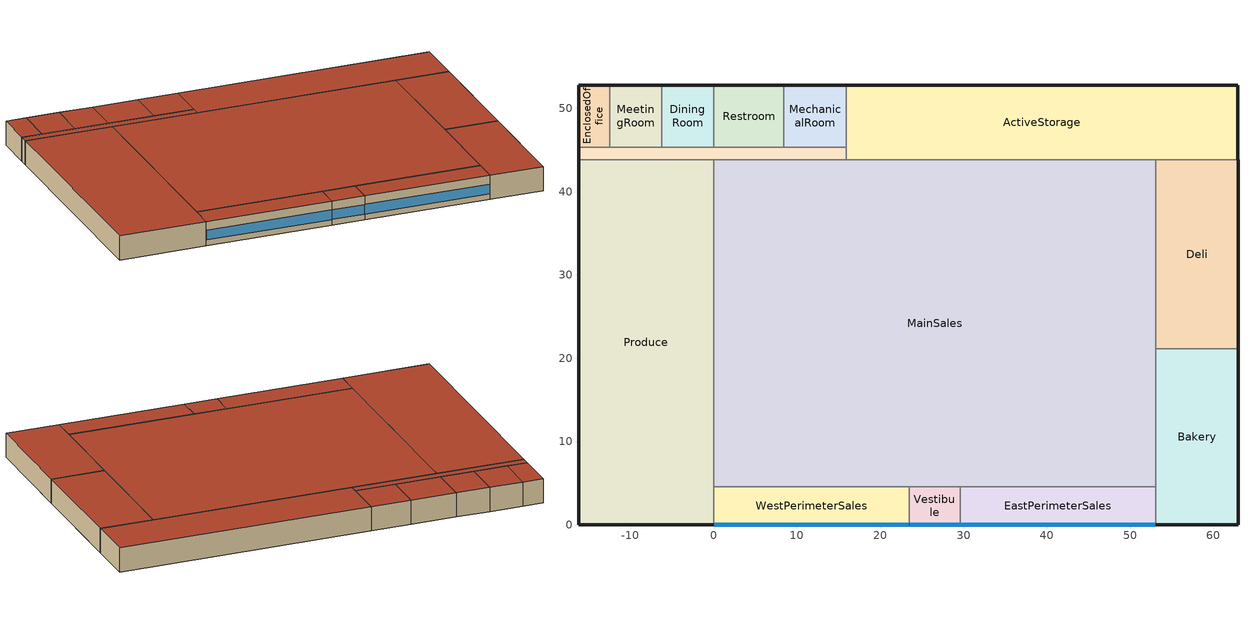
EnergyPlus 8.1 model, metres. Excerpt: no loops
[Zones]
WestPerimeterSales
 floor ground (WestPerimeterSales Slab Construction): 23.48,0 0,0 0,4.57 23.48,4.57 z0
 wall outside (Mass Ext Wall): 0,0 23.48,0 z0:4.57
 wall to MainSales (Air Wall): 23.48,4.57 0,4.57 z0:4.57
 wall to Vestibule (Air Wall): 23.48,0 23.48,4.57 z0:4.57
 wall to Produce (Air Wall): 0,4.57 0,0 z0:4.57
 window (Window Construction): 0.05,0 23.43,0 z1.1:2.94
 roof outside (IEAD Roof): 0,0 23.48,0 23.48,4.57 0,4.57 z4.57
Bakery
 floor ground (Bakery Slab Construction): 62.96,21.12 62.96,0 53.06,0 53.06,21.12 z0
 wall outside (Mass Ext Wall): 53.06,0 62.96,0 62.96,21.12 z0:4.57
 wall to Deli (Int Wall): 62.96,21.12 53.06,21.12 z0:4.57
 wall to MainSales (Air Wall): 53.06,21.12 53.06,4.57 z0:4.57
 wall to EastPerimeterSales (Air Wall): 53.06,4.57 53.06,0 z0:4.57
 roof outside (IEAD Roof): 62.96,0 62.96,21.12 53.06,21.12 53.06,0 z4.57
Produce
 floor ground (Produce Slab Construction): -16.23,43.82 0,43.82 0,0 -16.23,0 z0
 wall outside (Mass Ext Wall): -16.23,43.82 -16.23,0 0,0 z0:4.57
 wall to Corridor (Int Wall): 0,43.82 -16.23,43.82 z0:4.57
 wall to MainSales (Air Wall): 0,4.57 0,43.82 z0:4.57
 roof outside (IEAD Roof): 0,43.82 -16.23,43.82 -16.23,0 0,0 z4.57
Deli
 floor ground (Deli Slab Construction): 53.06,43.82 62.96,43.82 62.96,21.12 53.06,21.12 z0
 wall outside (Mass Ext Wall): 62.96,21.12 62.96,43.82 z0:4.57
 wall to ActiveStorage (Int Wall): 62.96,43.82 53.06,43.82 z0:4.57
 wall to MainSales (Air Wall): 53.06,43.82 53.06,21.12 z0:4.57
 roof outside (IEAD Roof): 62.96,43.82 53.06,43.82 53.06,21.12 62.96,21.12 z4.57
MainSales
 floor ground (MainSales Slab Construction): 0,4.57 0,43.82 53.06,43.82 53.06,4.57 z0
 wall to ActiveStorage (Int Wall): 53.06,43.82 15.92,43.82 z0:4.57
 wall to EastPerimeterSales (Air Wall): 29.58,4.57 53.06,4.57 z0:4.57
 wall to Vestibule (Air Wall): 23.48,4.57 29.58,4.57 z0:4.57
 wall to Corridor (Int Wall): 15.92,43.82 0,43.82 z0:4.57
 roof outside (IEAD Roof): 0,43.82 0,4.57 53.06,4.57 53.06,43.82 z4.57
Corridor
 floor ground (Corridor Slab Construction): -16.23,43.82 -16.23,45.36 15.92,45.36 15.92,43.82 z0
 wall outside (Mass Ext Wall): -16.23,45.36 -16.23,43.82 z0:4.57
 wall to EnclosedOffice (Int Wall): -12.49,45.36 -16.23,45.36 z0:4.57
 wall to ActiveStorage (Int Wall): 15.92,43.82 15.92,45.36 z0:4.57
 wall to MechanicalRoom (Int Wall): 15.92,45.36 8.43,45.36 z0:4.57
 wall to MeetingRoom (Int Wall): -6.25,45.36 -12.49,45.36 z0:4.57
 wall to DiningRoom (Int Wall): 0,45.36 -6.25,45.36 z0:4.57
 wall to Restroom (Int Wall): 8.43,45.36 0,45.36 z0:4.57
 roof outside (IEAD Roof): -16.23,45.36 -16.23,43.82 15.92,43.82 15.92,45.36 z4.57
Restroom
 floor ground (Restroom Slab Construction): 8.43,52.8 8.43,45.36 0,45.36 0,52.8 z0
 wall outside (Mass Ext Wall): 8.43,52.8 0,52.8 z0:4.57
 wall to MechanicalRoom (Int Wall): 8.43,45.36 8.43,52.8 z0:4.57
 wall to DiningRoom (Int Wall): 0,52.8 0,45.36 z0:4.57
 roof outside (IEAD Roof): 8.43,45.36 8.43,52.8 0,52.8 0,45.36 z4.57
MechanicalRoom
 floor ground (MechanicalRoom Slab Construction): 15.92,45.36 8.43,45.36 8.43,52.8 15.92,52.8 z0
 wall outside (Mass Ext Wall): 15.92,52.8 8.43,52.8 z0:4.57
 wall to ActiveStorage (Int Wall): 15.92,45.36 15.92,52.8 z0:4.57
 roof outside (IEAD Roof): 15.92,45.36 15.92,52.8 8.43,52.8 8.43,45.36 z4.57
Vestibule
 floor ground (Vestibule Slab Construction): 29.58,4.57 29.58,0 23.48,0 23.48,4.57 z0
 wall outside (Mass Ext Wall): 23.48,0 29.58,0 z0:4.57
 wall to EastPerimeterSales (Air Wall): 29.58,0 29.58,4.57 z0:4.57
 window (Window Construction): 23.53,0 29.53,0 z1.1:2.94
 roof outside (IEAD Roof): 29.58,0 29.58,4.57 23.48,4.57 23.48,0 z4.57
EastPerimeterSales
 floor ground (EastPerimeterSales Slab Construction): 53.06,4.57 53.06,0 29.58,0 29.58,4.57 z0
 wall outside (Mass Ext Wall): 29.58,0 53.06,0 z0:4.57
 window (Window Construction): 29.63,0 53.01,0 z1.1:2.94
 roof outside (IEAD Roof): 53.06,0 53.06,4.57 29.58,4.57 29.58,0 z4.57
ActiveStorage
 floor ground (ActiveStorage Slab Construction): 15.92,43.82 15.92,52.8 62.96,52.8 62.96,43.82 z0
 wall outside (Mass Ext Wall): 62.96,43.82 62.96,52.8 15.92,52.8 z0:4.57
 roof outside (IEAD Roof): 15.92,43.82 62.96,43.82 62.96,52.8 15.92,52.8 z4.57
DiningRoom
 floor ground (DiningRoom Slab Construction): 0,52.8 0,45.36 -6.25,45.36 -6.25,52.8 z0
 wall outside (Mass Ext Wall): 0,52.8 -6.25,52.8 z0:4.57
 wall to MeetingRoom (Int Wall): -6.25,52.8 -6.25,45.36 z0:4.57
 roof outside (IEAD Roof): 0,45.36 0,52.8 -6.25,52.8 -6.25,45.36 z4.57
MeetingRoom
 floor ground (MeetingRoom Slab Construction): -12.49,52.8 -6.25,52.8 -6.25,45.36 -12.49,45.36 z0
 wall outside (Mass Ext Wall): -6.25,52.8 -12.49,52.8 z0:4.57
 wall to EnclosedOffice (Int Wall): -12.49,52.8 -12.49,45.36 z0:4.57
 roof outside (IEAD Roof): -6.25,52.8 -12.49,52.8 -12.49,45.36 -6.25,45.36 z4.57
EnclosedOffice
 floor ground (EnclosedOffice Slab Construction): -16.23,45.36 -16.23,52.8 -12.49,52.8 -12.49,45.36 z0
 wall outside (Mass Ext Wall): -12.49,52.8 -16.23,52.8 -16.23,45.36 z0:4.57
 roof outside (IEAD Roof): -16.23,52.8 -16.23,45.36 -12.49,45.36 -12.49,52.8 z4.57
[Building]
Grocery AEDG Model: North Axis {deg}=0; Terrain=City; Loads Convergence Tolerance Value=0.04; Temperature Convergence Tolerance Value {deltaC}=0.2; Solar Distribution=FullInteriorAndExteriorWithReflections; Maximum Number of Warmup Days=25; Minimum Number of Warmup Days=6
[Site:Location]
USA CA-SAN FRANCISCO: Latitude {deg}=37.62; Longitude {deg}=-122.37; Time Zone {hr}=-8; Elevation {m}=5
[Site:GroundTemperature:BuildingSurface]
19.905, 19.922, 19.91, 19.932, 19.949, 20.038, 20.327, 20.062, 20.443, 20.088, 19.986, 19.948
[Site:WaterMainsTemperature]
Calculation Method=CORRELATION; Annual Average Outdoor Air Temperature {C}=13.08; Maximum Difference In Monthly Average Outdoor Air Temperatures {deltaC}=8
[SizingPeriod:DesignDay] Day of Month=21; Humidity Condition Type=Wetbulb; Barometric Pressure {Pa}=101265; Rain Indicator=No; Snow Indicator=No; Daylight Saving Time Indicator=No; Solar Model Indicator=ASHRAEClearSky
Name | Month | Day Type | Maximum Dry-Bulb Temperature {C} | Daily Dry-Bulb Temperature Range {deltaC} | Wetbulb or DewPoint at Maximum Dry-Bulb {C} | Wind Speed {m/s} | Wind Direction {deg} | Sky Clearness
SAN_FRANCISCO Ann Htg 99.6% Condns DB | 1 | WinterDesignDay | 3.2 | 0 | 3.2 | 2.4 | 140 | 0
SAN_FRANCISCO Ann Clg .4% Condns DB=>MWB | 9 | SummerDesignDay | 28.3 | 9 | 17.2 | 5.8 | 310 | 1
SAN_FRANCISCO Ann Clg .4% Condns WB=>MDB | 9 | SummerDesignDay | 25.7 | 9 | 18.4 | 5.8 | 310 | 1
[Construction]
IEAD Roof: Roof Membrane, Roof Insulation, Roof Decking
Mass Ext Wall: 1in Stucco, 8in HW Concrete, Ext Wall Insulation, 1/2in Gypsum
Int Wall: 1/2in Gypsum, 1/2in Gypsum
Air Wall: Air
Interior Furnishings: 6in Wood
Window Construction: Window Material
[Material] Thermal Absorptance=0.9
Name | Roughness | Thickness {m} | Conductivity {W/m-K} | Density {kg/m3} | Specific Heat {J/kg-K} | Solar Absorptance | Visible Absorptance
Roof Membrane | VeryRough | 0.0095 | 0.16 | 1121.29 | 1460 | 0.3 | 0.3
Roof Insulation | MediumRough | 0.209122 | 0.049 | 265 | 836.8 | 0.7 | 0.7
Roof Decking | MediumSmooth | 0.0015 | 45.006 | 7680 | 418.4 | 0.7 | 0.3
1in Stucco | Smooth | 0.0253 | 0.6918 | 1858 | 837 | 0.92 | 0.92
8in HW Concrete | Rough | 0.2032 | 1.311 | 2240 | 836.8 | 0.7 | 0.7
Ext Wall Insulation | MediumRough | 0.0495466 | 0.049 | 265 | 836.8 | 0.7 | 0.7
1/2in Gypsum | Smooth | 0.0127 | 0.16 | 784.9 | 830 | 0.92 | 0.92
6in Wood | MediumSmooth | 0.15 | 0.12 | 540 | 1210 | 0.7 | 0.7
[Material:NoMass]
Air: Roughness=Rough; Thermal Resistance {m2-K/W}=0.207949; Thermal Absorptance=0.9; Solar Absorptance=0.7
[Construction:FfactorGroundFloor] F-Factor {W/m-K}=0.73
Name | Area {m2} | PerimeterExposed {m}
WestPerimeterSales Slab Construction; EastPerimeterSales Slab Construction | 107.35 | 56.1
Bakery Slab Construction | 209.03 | 62.03
Produce Slab Construction | 711.36 | 120.1
Deli Slab Construction | 224.69 | 65.19
MainSales Slab Construction | 2082.38 | 184.61
Corridor Slab Construction | 49.41 | 67.38
Restroom Slab Construction | 62.7 | 31.73
MechanicalRoom Slab Construction | 55.74 | 29.86
Vestibule Slab Construction | 27.87 | 21.33
ActiveStorage Slab Construction | 422.16 | 112.02
DiningRoom Slab Construction; MeetingRoom Slab Construction | 46.45 | 27.36
EnclosedOffice Slab Construction | 27.83 | 22.36
[WindowMaterial:SimpleGlazingSystem]
Window Material: U-Factor {W/m2-K}=2.83913; Solar Heat Gain Coefficient=0.25
[Zone] Type=1; Multiplier=1; Ceiling Height {m}=-9999; Floor Area {m2}=autocalculate; Part of Total Floor Area=Yes
Name | Volume {m3}
WestPerimeterSales | 490.8224
Bakery | 955.6951
Produce | 3252.35
Deli | 1027.32
MainSales | 9520.67
Corridor | 225.9129
Restroom | 286.7018
MechanicalRoom | 254.8459
Vestibule | 127.4258
EastPerimeterSales | 490.8214
ActiveStorage | 1930.15
DiningRoom; MeetingRoom | 212.4074
EnclosedOffice | 127.2611
[InternalMass] Construction=Interior Furnishings
Name | Zone | Surface Area {m2}
WestPerimeterSales Internal Mass | WestPerimeterSales | 214.708
Bakery Internal Mass | Bakery | 418.0644
Produce Internal Mass | Produce | 1422.72
Deli Internal Mass | Deli | 449.3977
MainSales Internal Mass | MainSales | 4164.77
Corridor Internal Mass | Corridor | 98.8246
Restroom Internal Mass | Restroom | 125.4164
MechanicalRoom Internal Mass | MechanicalRoom | 111.4812
Vestibule Internal Mass | Vestibule | 55.7418
EastPerimeterSales Internal Mass | EastPerimeterSales | 214.7075
ActiveStorage Internal Mass | ActiveStorage | 844.3352
DiningRoom Internal Mass | DiningRoom | 92.9166
MeetingRoom Internal Mass | MeetingRoom | 92.9166
EnclosedOffice Internal Mass | EnclosedOffice | 55.6698
[ZoneInfiltration:DesignFlowRate] Schedule=Day_Night_Infiltration_Schedule; Design Flow Rate Calculation Method=Flow/ExteriorWallArea; Flow per Exterior Surface Area {m3/s-m2}=0.0001963; Constant Term Coefficient=1; Temperature Term Coefficient=0; Velocity Term Coefficient=0; Velocity Squared Term Coefficient=0
Name | Zone or ZoneList
WestPerimeterSales_Infiltration | WestPerimeterSales
Bakery_Infiltration | Bakery
Produce_Infiltration | Produce
Deli_Infiltration | Deli
Corridor_Infiltration | Corridor
Restroom_Infiltration | Restroom
MechanicalRoom_Infiltration | MechanicalRoom
Vestibule_Infiltration | Vestibule
EastPerimeterSales_Infiltration | EastPerimeterSales
ActiveStorage_Infiltration | ActiveStorage
DiningRoom_Infiltration | DiningRoom
MeetingRoom_Infiltration | MeetingRoom
EnclosedOffice_Infiltration | EnclosedOffice
[People] Number of People Schedule=BLDG_OCC_SCH; Number of People Calculation Method=People; Fraction Radiant=0.3; Sensible Heat Fraction=AUTOCALCULATE; Activity Level Schedule=ACTIVITY_SCH; Enable ASHRAE 55 Comfort Warnings=No; Mean Radiant Temperature Calculation Type=ZoneAveraged; Work Efficiency Schedule=WORK_EFF_SCH; Clothing Insulation Calculation Method=CLOTHING_SCH; Air Velocity Schedule=AIR_VELO_SCH
Name | Zone or ZoneList | Number of People
WestPerimeterSales People | WestPerimeterSales | 9.2432
Bakery People | Bakery | 17.9977
Produce People | Produce | 61.2483
Deli People | Deli | 19.3466
MainSales People | MainSales | 179.2935
Corridor People | Corridor | 4.2544
Restroom People | Restroom | 5.3992
Vestibule People | Vestibule | 2.3997
EastPerimeterSales People | EastPerimeterSales | 9.2432
ActiveStorage People | ActiveStorage | 15.1558
DiningRoom People | DiningRoom | 35.0063
MeetingRoom People | MeetingRoom | 25.0039
EnclosedOffice People | EnclosedOffice | 1.4975
[Lights] Schedule=BLDG_LIGHT_SCH; Design Level Calculation Method=Watts/Area; Return Air Fraction=0; Fraction Radiant=0.7; Fraction Visible=0.2; Fraction Replaceable=1; Return Air Fraction Calculated from Plenum Temperature=No
Name | Zone or ZoneList | Watts per Zone Floor Area {W/m2}
WestPerimeterSales_Lights | WestPerimeterSales | 15.6077
Bakery_Lights | Bakery | 13.0243
Produce_Lights | Produce | 15.6077
Deli_Lights | Deli | 13.0243
MainSales_Lights | MainSales | 15.6077
Corridor_Lights | Corridor | 6.35071
Restroom_Lights | Restroom | 9.47224
MechanicalRoom_Lights | MechanicalRoom | 4.09029
Vestibule_Lights | Vestibule | 7.10418
EastPerimeterSales_Lights | EastPerimeterSales | 15.6077
ActiveStorage_Lights | ActiveStorage | 5.59723
DiningRoom_Lights | DiningRoom | 6.35071
MeetingRoom_Lights | MeetingRoom | 11.9479
EnclosedOffice_Lights | EnclosedOffice | 11.9479
[ElectricEquipment] Design Level Calculation Method=EquipmentLevel
Name | Zone or ZoneList | Schedule | Design Level {W} | Fraction Latent | Fraction Radiant | Fraction Lost
Bakery_PlugMisc_Equip | Bakery | BLDG_EQUIP_SCH | 31.1603 | 0 | 0.5 | 0
Produce_PlugMisc_Equip | Produce | BLDG_EQUIP_SCH | 401.759 | 0 | 0.5 | 0
Deli_PlugMisc_Equip | Deli | BLDG_EQUIP_SCH | 1997.91 | 0 | 0.5 | 0
MainSales_PlugMisc_Equip | MainSales | BLDG_EQUIP_SCH | 16002.3 | 0 | 0.5 | 0
ActiveStorage_PlugMisc_Equip | ActiveStorage | BLDG_EQUIP_SCH | 1100.27 | 0 | 0.5 | 0
DiningRoom_PlugMisc_Equip | DiningRoom | BLDG_EQUIP_SCH | 1714.2 | 0 | 0.5 | 0
Bakery_Kitchen_Equip | Bakery | Ele Kit Equip Sch | 20543.75 | 0.25 | 0.3 | 0.2
Deli_Kitchen_Equip | Deli | Ele Kit Equip Sch | 20543.75 | 0.25 | 0.3 | 0.2
[GasEquipment] Schedule=Gas Kit Equip Sch; Design Level Calculation Method=EquipmentLevel; Design Level {W}=85452; Fraction Latent=0.1; Fraction Radiant=0.2; Fraction Lost=0.7
Name | Zone or ZoneList
Bakery_Process_Equip | Bakery
Deli_Process_Equip | Deli
[SetpointManager:Scheduled] Control Variable=Temperature; Schedule=DOAS SAT Sch
Name | Setpoint Node or NodeList
Sales DOAS SAT Setpoint | Sales DOAS Supply Equipment Outlet Node
Other DOAS SAT Setpoint | Other DOAS Supply Equipment Outlet Node
[Exterior:Lights]
Exterior Facade Lighting: Schedule=Ext Light Sch; Design Level {W}=10125; Control Option=AstronomicalClock
[Refrigeration:Compressor] Rated Subcooling {deltaC}=0
Name | Refrigeration Compressor Power Curve | Refrigeration Compressor Capacity Curve | Rated Return Gas Temperature {C}
Rack A Compressor 1; Rack A Compressor 2; Rack A Compressor 3; Rack A Compressor 4; Rack A Compressor 5; Rack A Compressor 6; Rack A Compressor 7; Rack A Compressor 8; Rack A Compressor 9; Rack A Compressor 10; Rack A Compressor 11; Rack A Compressor 12; Rack A Compressor 13; Rack A Compressor 14; Rack A Compressor 15; Rack A Compressor 16; Rack A Compressor 17; Rack A Compressor 18; Rack A Compressor 19; Rack A Compressor 20; Rack B Compressor 1; Rack B Compressor 2; Rack B Compressor 3; Rack B Compressor 4; Rack B Compressor 5; Rack B Compressor 6; Rack B Compressor 7; Rack B Compressor 8; Rack B Compressor 9; Rack B Compressor 10; Rack B Compressor 11; Rack B Compressor 12; Rack B Compressor 13; Rack B Compressor 14; Rack B Compressor 15; Rack B Compressor 16; Rack B Compressor 17; Rack B Compressor 18; Rack B Compressor 19; Rack B Compressor 20 | Low Temp Comp Pwr Curve | Low Temp Comp Cap Curve | 22.2
Rack C Compressor 1; Rack C Compressor 2; Rack C Compressor 3; Rack C Compressor 4; Rack C Compressor 5; Rack C Compressor 6; Rack C Compressor 7; Rack C Compressor 8; Rack C Compressor 9; Rack C Compressor 10; Rack C Compressor 11; Rack C Compressor 12; Rack C Compressor 13; Rack C Compressor 14; Rack C Compressor 15; Rack C Compressor 16; Rack C Compressor 17; Rack C Compressor 18; Rack C Compressor 19; Rack C Compressor 20; Rack D Compressor 1; Rack D Compressor 2; Rack D Compressor 3; Rack D Compressor 4; Rack D Compressor 5; Rack D Compressor 6; Rack D Compressor 7; Rack D Compressor 8; Rack D Compressor 9; Rack D Compressor 10; Rack D Compressor 11; Rack D Compressor 12; Rack D Compressor 13; Rack D Compressor 14; Rack D Compressor 15; Rack D Compressor 16; Rack D Compressor 17; Rack D Compressor 18; Rack D Compressor 19; Rack D Compressor 20 | Med Temp Comp Pwr Curve | Med Temp Comp Cap Curve | 10
[Daylighting:Controls] Total Daylighting Reference Points=1; Z-Coordinate of First Reference Point {m}=0.762; Fraction of Zone Controlled by First Reference Point=1; Fraction of Zone Controlled by Second Reference Point=0; Illuminance Setpoint at First Reference Point {lux}=400; Illuminance Setpoint at Second Reference Point {lux}=0; Lighting Control Type=3; Glare Calculation Azimuth Angle of View Direction Clockwise from Zone y-Axis {deg}=180; Maximum Allowable Discomfort Glare Index=20; Minimum Input Power Fraction for Continuous Dimming Control=0.3; Minimum Light Output Fraction for Continuous Dimming Control=0.2; Number of Stepped Control Steps=3; Probability Lighting will be Reset When Needed in Manual Stepped Control=1
Name | X-Coordinate of First Reference Point {m} | Y-Coordinate of First Reference Point {m}
WestPerimeterSales | 8.807 | -0.163
Vestibule | 3.048 | -2.286
EastPerimeterSales | 11.74 | -2.286
[SetpointManager:MixedAir] Control Variable=Temperature
Name | Setpoint Node or NodeList
Sales DOAS Clg Coil 2 SAT Mgr | Sales DOAS Fan Inlet Node
Other DOAS Clg Coil 2 SAT Mgr | Other DOAS Fan Inlet Node
[EnergyManagementSystem:Sensor]
OutdoorDB: Output:Variable or Output:Meter=Site Outdoor Air Drybulb Temperature
[EnergyManagementSystem:ProgramCallingManager]
Refrig Condenser Follow Outdoor: AfterPredictorBeforeHVACManagers; RefrigCondFollowOA
[EnergyManagementSystem:Program]
RefrigCondFollowOA: Set SetpointTemp = OutdoorDB + 5.56; Set SetpointTemp = @Max SetpointTemp 21.1; Set Rack_A_CondenserSP = SetpointTemp; Set Rack_B_CondenserSP = SetpointTemp; Set SetpointTemp = OutdoorDB + 8.33; Set SetpointTemp = @Max SetpointTemp 21.1; Set Rack_C_CondenserSP = SetpointTemp; Set Rack_D_CondenserSP = SetpointTemp
[Schedule:Compact]
BLDG_LIGHT_SCH: Through: 12/31, For: Weekdays, Until: 06:00, 0.05, Until: 08:00, 0.2, Until: 09:00, 0.5, Until: 18:00, 0.9, Until: 20:00, 0.6, Until: 21:00, 0.5, Until: 22:00, 0.2, Until: 24:00, 0.05, For: Saturday, Until: 06:00, 0.05, Until: 08:00, 0.1, Until: 09:00, 0.3, Until: 10:00, 0.6, Until: 18:00, 0.9, Until: 19:00, 0.5, Until: 21:00, 0.3, Until: 22:00, 0.1, Until: 24:00, 0.05, For: SummerDesignDay, Until: 24:00, 1, For: WinterDesignDay, Until: 24:00, 0, For: Sunday Holidays AllOtherDays, Until: 06:00, 0.05, Until: 10:00, 0.1, Until: 12:00, 0.4, Until: 17:00, 0.6, Until: 18:00, 0.4, Until: 22:00, 0.2, Until: 24:00, 0.05
BLDG_OCC_SCH: Through: 12/31, For: Weekdays, Until: 06:00, 0, Until: 08:00, 0.1, Until: 09:00, 0.2, Until: 11:00, 0.5, Until: 15:00, 0.7, Until: 16:00, 0.8, Until: 17:00, 0.7, Until: 19:00, 0.5, Until: 22:00, 0.3, Until: 24:00, 0, For: SummerDesignDay, Until: 24:00, 1, For: Saturday, Until: 06:00, 0, Until: 08:00, 0.1, Until: 09:00, 0.2, Until: 10:00, 0.5, Until: 11:00, 0.6, Until: 17:00, 0.8, Until: 18:00, 0.6, Until: 21:00, 0.2, Until: 22:00, 0.1, Until: 24:00, 0, For: WinterDesignDay, Until: 24:00, 0, For: Sunday Holidays AllOtherDays, Until: 06:00, 0, Until: 10:00, 0.1, Until: 12:00, 0.2, Until: 17:00, 0.4, Until: 18:00, 0.2, Until: 22:00, 0.1, Until: 24:00, 0
BLDG_EQUIP_SCH: Through: 12/31, For: Weekdays, Until: 06:00, 0.05, Until: 08:00, 0.4, Until: 09:00, 0.7, Until: 18:00, 0.9, Until: 20:00, 0.8, Until: 21:00, 0.7, Until: 22:00, 0.4, Until: 24:00, 0.05, For: Saturday, Until: 06:00, 0.05, Until: 08:00, 0.3, Until: 09:00, 0.5, Until: 10:00, 0.8, Until: 18:00, 0.9, Until: 19:00, 0.7, Until: 21:00, 0.5, Until: 22:00, 0.3, Until: 24:00, 0.05, For: SummerDesignDay, Until: 24:00, 1, For: WinterDesignDay, Until: 24:00, 0, For: Sunday Holidays AllOtherDays, Until: 06:00, 0.05, Until: 10:00, 0.3, Until: 12:00, 0.6, Until: 17:00, 0.8, Until: 18:00, 0.6, Until: 22:00, 0.4, Until: 24:00, 0.05
ACTIVITY_SCH: Through: 12/31, For: AllDays, Until: 24:00, 120
WORK_EFF_SCH: Through: 12/31, For: AllDays, Until: 24:00, 0
AIR_VELO_SCH: Through: 12/31, For: AllDays, Until: 24:00, 0.2
CLOTHING_SCH: Through: 04/30, For: AllDays, Until: 24:00, 1, Through: 09/30, For: AllDays, Until: 24:00, 0.5, Through: 12/31, For: AllDays, Until: 24:00, 1
Day_Night_Infiltration_Schedule: Through: 12/31, For: Weekdays SummerDesignDay, Until: 06:00, 1, Until: 22:00, 0.32, Until: 24:00, 1, For: Saturday, Until: 06:00, 1, Until: 22:00, 0.32, Until: 24:00, 1, For: WinterDesignDay, Until: 24:00, 0.32, For: Sunday Holidays AllOtherDays, Until: 06:00, 1, Until: 22:00, 0.32, Until: 24:00, 1
Ele Kit Equip Sch: Through: 12/31, For: WinterDesignDay, Until: 24:00, 0, For: AllOtherDays, Until: 06:00, 0.25, Until: 08:00, 0.95, Until: 10:00, 0.62, Until: 11:00, 0.72, Until: 12:00, 1, Until: 13:00, 0.9, Until: 14:00, 0.4, Until: 15:00, 0.31, Until: 24:00, 0.25
Gas Kit Equip Sch: Through: 12/31, For: WinterDesignDay, Until: 24:00, 0, For: AllOtherDays, Until: 03:00, 0.01, Until: 06:00, 0.3, Until: 07:00, 1, Until: 08:00, 0.72, Until: 10:00, 0.36, Until: 11:00, 0.83, Until: 13:00, 0.94, Until: 24:00, 0.01
Ext Light Sch: Through: 12/31, For: AllDays, Until: 06:00, 0.25, Until: 24:00, 1
DOAS SAT Sch: Through: 12/31, For: AllDays, Until: 24:00, 12.8
[Curve:Bicubic]
Name | Coefficient1 Constant | Coefficient2 x | Coefficient3 x**2 | Coefficient4 y | Coefficient5 y**2 | Coefficient6 x*y | Coefficient7 x**3 | Coefficient8 y**3 | Coefficient9 x**2*y | Coefficient10 x*y**2 | Minimum Value of x {BasedOnField A2} | Maximum Value of x {BasedOnField A2} | Minimum Value of y {BasedOnField A3} | Maximum Value of y {BasedOnField A3}
Low Temp Comp Pwr Curve | 29669.3 | 1027.63 | 18.1066 | -442.2 | 11.1335 | -20.3805 | 0.139981 | -0.0588669 | -0.218452 | 0.203858 | -40 | -17.8 | 4.4 | 54.4
Low Temp Comp Cap Curve | 170752 | 6102.9 | 78.262 | -2959.43 | 19.7877 | -90.9581 | 0.435965 | -0.0411577 | -0.608846 | 0.459133 | -40 | 17.8 | 4.4 | 54.4
Med Temp Comp Pwr Curve | 7438.92 | -269.598 | -9.8561 | 553.573 | -3.38589 | 14.8658 | -0.100796 | 0.00982279 | 0.0973624 | -0.0396752 | -23.3 | 7.2 | 10 | 60
Med Temp Comp Cap Curve | 151166 | 5266.35 | 60.6727 | -1851.56 | 5.73133 | -46.9277 | 0.136401 | -0.0356979 | -0.403054 | -0.0392905 | -23.3 | -7.2 | 10 | 60
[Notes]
Start SimMetaData
WeatherFileName=USA_CA_San.Francisco_TMY2.epw
RoofConstruction=Insulation Entirely Above Deck
ExtWallConstruction=Mass
End SimMetaData
US National Holidays
